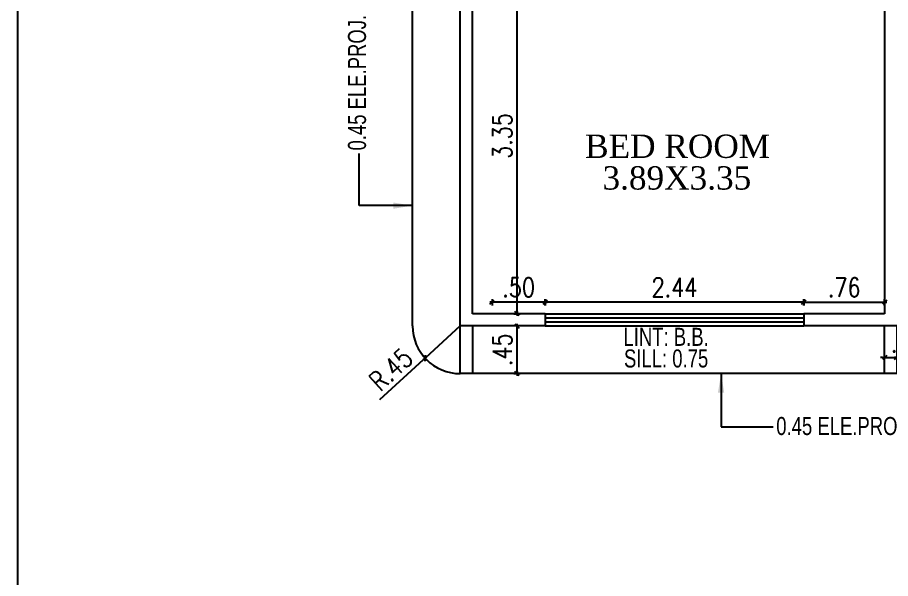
# Model space of a CAD drawing. Header units: inches. Extents: x 14235 to 14499, y 0 to 2549.
# Drawn here: x 14470.15 to 14478.38, y 2351.6 to 2356.89 of the extents above; entities that cross this region are included whole.
import ezdxf
from ezdxf.enums import TextEntityAlignment as Align

# ---------------------------------------------------------------- set-up
doc = ezdxf.new("R2010")
doc.units = ezdxf.units.IN
doc.header["$LTSCALE"] = 0.25
doc.header["$MEASUREMENT"] = 0
doc.header["$PDMODE"] = 35
for name, color, linetype in [('edges', 1, 'Continuous'), ('text-large', 7, 'Continuous'), ('wall', 7, 'Continuous'), ('windows', 106, 'Continuous'), ('WORK TEX', 6, 'Continuous'), ('WORKING DIM', 7, 'Continuous')]:
    doc.layers.add(name, color=color, linetype=linetype)
doc.styles.add('ARIAL', font='TIMES_0.TTF')
doc.styles.add('ARL', font='swisscl_0.ttf')
doc.styles.add('romans', font='romans.shx', dxfattribs={"width": 0.8})
doc.dimstyles.new('121', dxfattribs={"dimscale": 0.1, "dimtxt": 1.8, "dimasz": 0.2, "dimexe": 0.03125, "dimexo": 0.25, "dimgap": 0.5, "dimtad": 1, "dimzin": 4, "dimdsep": 46, "dimtxsty": 'romans', "dimblk1": 'MINITICK', "dimblk2": 'MINITICK', "dimsah": 1, "dimcen": 1, "dimse1": 1, "dimse2": 1, "dimclrd": 252, "dimclre": 256, "dimclrt": 7, "dimadec": 3, "dimazin": 0, "dimtfac": 0.8, "dimtix": 1, "dimtmove": 2, "dimatfit": 3, "dimfxl": 0, "dimtolj": 1, "dimtzin": 3, "dimarcsym": 0})
doc.dimstyles.new('DFSGSG', dxfattribs={"dimtxt": 0.17, "dimasz": 0.18, "dimexe": 0.18, "dimexo": 0.0625, "dimgap": 0.09, "dimtad": 1, "dimzin": 0, "dimdsep": 46, "dimtxsty": 'ARIAL', "dimcen": 0.09, "dimse1": 1, "dimse2": 1, "dimaunit": 1, "dimadec": 0, "dimazin": 0, "dimtfac": 1, "dimtix": 1, "dimtofl": 0, "dimtmove": 0, "dimatfit": 3, "dimfxl": 0, "dimtolj": 1, "dimtzin": 0, "dimarcsym": 0})

# ---------------------------------------------------------------- blocks, each defined once
blk = doc.blocks.new('MINITICK')
at = {"color": 7}
for p, q in [((1, 1), (-1, -1)), ((-1, 0), (1, 0)), ((0, -1.5), (0, 1.5))]:
    blk.add_line(p, q, dxfattribs=at)
blk = doc.blocks.new('*D1950')
at = {"layer": 'Defpoints', "color": 0, "transparency": 16777216}
for p in [(14478.3251, 2354.2036), (14477.5629, 2354.0942), (14478.3251, 2354.0942)]:
    blk.add_point(p, dxfattribs=at)
at = {"layer": 'WORKING DIM', "color": 252, "lineweight": -2, "transparency": 16777216}
blk.add_line((14477.5829, 2354.2036), (14478.3051, 2354.2036), dxfattribs=at)
at = {"layer": 'WORKING DIM', "color": 252, "lineweight": -2, "transparency": 16777216, "xscale": 0.02, "yscale": 0.02, "zscale": 0.02, "rotation": 180}
blk.add_blockref('MINITICK', (14477.5629, 2354.2036), dxfattribs=at)
at = {"layer": 'WORKING DIM', "color": 252, "lineweight": -2, "transparency": 16777216, "xscale": 0.02, "yscale": 0.02, "zscale": 0.02}
blk.add_blockref('MINITICK', (14478.3251, 2354.2036), dxfattribs=at)
at = {"layer": 'WORKING DIM', "color": 7, "transparency": 16777216, "insert": (14477.944, 2354.3436), "char_height": 0.18, "attachment_point": 5, "style": 'romans'}
blk.add_mtext('\\A1;.76', dxfattribs=at)
blk = doc.blocks.new('*D1951')
at = {"layer": 'Defpoints', "color": 0, "transparency": 16777216}
for p in [(14475.1239, 2354.2036), (14475.1239, 2354.0942), (14477.5629, 2354.0942)]:
    blk.add_point(p, dxfattribs=at)
at = {"layer": 'WORKING DIM', "color": 252, "lineweight": -2, "transparency": 16777216}
blk.add_line((14477.5429, 2354.2036), (14475.1439, 2354.2036), dxfattribs=at)
at = {"layer": 'WORKING DIM', "color": 252, "lineweight": -2, "transparency": 16777216, "xscale": 0.02, "yscale": 0.02, "zscale": 0.02, "rotation": 180}
blk.add_blockref('MINITICK', (14475.1239, 2354.2036), dxfattribs=at)
at = {"layer": 'WORKING DIM', "color": 252, "lineweight": -2, "transparency": 16777216, "xscale": 0.02, "yscale": 0.02, "zscale": 0.02}
blk.add_blockref('MINITICK', (14477.5629, 2354.2036), dxfattribs=at)
at = {"layer": 'WORKING DIM', "color": 7, "transparency": 16777216, "insert": (14476.3434, 2354.3436), "char_height": 0.18, "attachment_point": 5, "style": 'romans'}
blk.add_mtext('\\A1;2.44', dxfattribs=at)
blk = doc.blocks.new('*D1952')
at = {"layer": 'Defpoints', "color": 0, "transparency": 16777216}
for p in [(14474.6236, 2354.2036), (14474.6236, 2354.0942), (14475.1239, 2354.0942)]:
    blk.add_point(p, dxfattribs=at)
at = {"layer": 'WORKING DIM', "color": 252, "lineweight": -2, "transparency": 16777216}
blk.add_line((14475.1039, 2354.2036), (14474.6436, 2354.2036), dxfattribs=at)
at = {"layer": 'WORKING DIM', "color": 252, "lineweight": -2, "transparency": 16777216, "xscale": 0.02, "yscale": 0.02, "zscale": 0.02, "rotation": 180}
blk.add_blockref('MINITICK', (14474.6236, 2354.2036), dxfattribs=at)
at = {"layer": 'WORKING DIM', "color": 252, "lineweight": -2, "transparency": 16777216, "xscale": 0.02, "yscale": 0.02, "zscale": 0.02}
blk.add_blockref('MINITICK', (14475.1239, 2354.2036), dxfattribs=at)
at = {"layer": 'WORKING DIM', "color": 7, "transparency": 16777216, "insert": (14474.8737, 2354.3436), "char_height": 0.18, "attachment_point": 5, "style": 'romans'}
blk.add_mtext('\\A1;.50', dxfattribs=at)
blk = doc.blocks.new('*D1953')
at = {"layer": 'Defpoints', "color": 0, "transparency": 16777216}
for p in [(14474.7809, 2357.4479), (14474.8592, 2357.4479), (14474.7809, 2354.0942)]:
    blk.add_point(p, dxfattribs=at)
at = {"layer": 'WORKING DIM', "color": 252, "lineweight": -2, "transparency": 16777216}
blk.add_line((14474.8592, 2354.1142), (14474.8592, 2357.4279), dxfattribs=at)
at = {"layer": 'WORKING DIM', "color": 252, "lineweight": -2, "transparency": 16777216, "xscale": 0.02, "yscale": 0.02, "zscale": 0.02}
for p, rotation in [((14474.8592, 2357.4479), 90), ((14474.8592, 2354.0942), 270)]:
    blk.add_blockref('MINITICK', p, dxfattribs=dict(at, rotation=rotation))
at = {"layer": 'WORKING DIM', "color": 7, "transparency": 16777216, "insert": (14474.7192, 2355.771), "char_height": 0.18, "attachment_point": 5, "rotation": 90, "style": 'romans'}
blk.add_mtext('\\A1;3.35', dxfattribs=at)
blk = doc.blocks.new('*D1980')
at = {"layer": 'Defpoints', "color": 0, "transparency": 16777216}
for p in [(14474.4379, 2353.9799), (14474.8592, 2353.9799), (14474.4379, 2353.5299)]:
    blk.add_point(p, dxfattribs=at)
at = {"layer": 'WORKING DIM', "color": 252, "lineweight": -2, "transparency": 16777216}
blk.add_line((14474.8592, 2353.5499), (14474.8592, 2353.9599), dxfattribs=at)
at = {"layer": 'WORKING DIM', "color": 252, "lineweight": -2, "transparency": 16777216, "xscale": 0.02, "yscale": 0.02, "zscale": 0.02}
for p, rotation in [((14474.8592, 2353.9799), 90), ((14474.8592, 2353.5299), 270)]:
    blk.add_blockref('MINITICK', p, dxfattribs=dict(at, rotation=rotation))
at = {"layer": 'WORKING DIM', "color": 7, "transparency": 16777216, "insert": (14474.7192, 2353.7549), "char_height": 0.18, "attachment_point": 5, "rotation": 90, "style": 'romans'}
blk.add_mtext('\\A1;.45', dxfattribs=at)
blk = doc.blocks.new('*D1654')
at = {"layer": 'Defpoints', "color": 0, "transparency": 16777216}
for p in [(14474.3236, 2353.9799), (14473.992, 2353.6756)]:
    blk.add_point(p, dxfattribs=at)
at = {"layer": 'WORKING DIM', "color": 252, "lineweight": -2, "transparency": 16777216}
for p, q in [((14474.3236, 2353.9799), (14473.992, 2353.6756)), ((14473.5655, 2353.2842), (14473.9773, 2353.6621))]:
    blk.add_line(p, q, dxfattribs=at)
at = {"layer": 'WORKING DIM', "color": 252, "lineweight": -2, "transparency": 16777216, "xscale": 0.02, "yscale": 0.02, "zscale": 0.02, "rotation": 42.54261670106778}
blk.add_blockref('MINITICK', (14473.992, 2353.6756), dxfattribs=at)
at = {"layer": 'WORKING DIM', "color": 7, "transparency": 16777216, "insert": (14473.6694, 2353.5696), "char_height": 0.18, "attachment_point": 5, "rotation": 42.54262, "style": 'romans'}
blk.add_mtext('\\A1;R.45', dxfattribs=at)
blk = doc.blocks.new('*D1996')
at = {"layer": 'Defpoints', "color": 0, "transparency": 16777216}
for p in [(14478.3251, 2353.6584), (14478.4394, 2353.6819), (14478.4394, 2353.6584)]:
    blk.add_point(p, dxfattribs=at)
at = {"layer": 'WORKING DIM', "color": 252, "lineweight": -2, "transparency": 16777216}
for p, q in [((14478.3051, 2353.6819), (14478.2851, 2353.6819)), ((14478.3251, 2353.6819), (14478.4394, 2353.6819)), ((14478.4594, 2353.6819), (14478.4794, 2353.6819))]:
    blk.add_line(p, q, dxfattribs=at)
at = {"layer": 'WORKING DIM', "color": 252, "lineweight": -2, "transparency": 16777216, "xscale": 0.02, "yscale": 0.02, "zscale": 0.02}
blk.add_blockref('MINITICK', (14478.3251, 2353.6819), dxfattribs=at)
at = {"layer": 'WORKING DIM', "color": 252, "lineweight": -2, "transparency": 16777216, "xscale": 0.02, "yscale": 0.02, "zscale": 0.02, "rotation": 180}
blk.add_blockref('MINITICK', (14478.4394, 2353.6819), dxfattribs=at)
at = {"layer": 'WORKING DIM', "color": 7, "transparency": 16777216, "insert": (14478.5991, 2353.8219), "char_height": 0.18, "attachment_point": 5, "style": 'romans'}
blk.add_mtext('\\A1;.115', dxfattribs=at)

msp = doc.modelspace()

# ---------------------------------------------------------------- linework, layer by layer
at = {"layer": 'edges', "ltscale": 0.4}
for p, q in [((14473.8736, 2353.9799), (14473.8736, 2364.9247)), ((14496.1605, 2353.5299), (14474.3236, 2353.5299))]:
    msp.add_line(p, q, dxfattribs=at)
for points in [[(14474.4379, 2353.9799), (14474.4379, 2353.5299), (14474.3236, 2353.5299), (14474.3236, 2353.9799)], [(14478.4394, 2353.9799), (14478.4394, 2353.5299), (14478.3251, 2353.5299), (14478.3251, 2353.9799)]]:
    msp.add_lwpolyline(points, dxfattribs=at)
msp.add_arc((14474.3236, 2353.9799), 0.45, 180, 270, dxfattribs=at)
at = {"layer": 'wall'}
for p, q in [((14478.3251, 2358.0195), (14478.3251, 2354.0942)), ((14474.3236, 2353.9799), (14474.3236, 2357.5622)), ((14474.4379, 2354.0942), (14474.4379, 2357.4479)), ((14475.1239, 2354.0942), (14474.4379, 2354.0942)), ((14475.1239, 2354.0942), (14475.1239, 2353.9799)), ((14478.3251, 2354.0942), (14477.5629, 2354.0942)), ((14477.5629, 2354.0942), (14477.5629, 2353.9799)), ((14475.1239, 2353.9799), (14474.3236, 2353.9799)), ((14478.8205, 2353.9799), (14477.5629, 2353.9799))]:
    msp.add_line(p, q, dxfattribs=at)
msp.add_lwpolyline([(14498.866, 2384.6158), (14470.1477, 2384.6158), (14470.1477, 2344.004), (14498.866, 2344.004)], close=True, dxfattribs=at)
at = {"layer": 'windows'}
for p, q in [((14475.1239, 2354.0942), (14477.5629, 2354.0942)), ((14475.1239, 2354.0561), (14477.5629, 2354.0561)), ((14475.1239, 2354.018), (14477.5629, 2354.018)), ((14475.1239, 2353.9799), (14477.5629, 2353.9799))]:
    msp.add_line(p, q, dxfattribs=at)

# ---------------------------------------------------------------- texts
at = {"layer": 'text-large', "style": 'ARIAL'}
for s, p in [('BED ROOM', (14476.3732, 2355.6745)), ('3.89X3.35', (14476.3662, 2355.376))]:
    msp.add_text(s, height=0.22, dxfattribs=at).set_placement(p, align=Align.MIDDLE_CENTER)
at = {"layer": 'WORK TEX', "style": 'ARL'}
msp.add_text('0.45 ELE.PROJ. @ B.B.', height=0.17, rotation=90, dxfattribs=at).set_placement((14473.3496, 2356.5756), align=Align.MIDDLE_CENTER)
for s, p in [('LINT: B.B.', (14476.2648, 2353.8767)), ('SILL: 0.75', (14476.2648, 2353.6728)), ('0.45 ELE.PROJ. @ B.B.', (14478.2444, 2353.0356))]:
    msp.add_text(s, height=0.17, dxfattribs=at).set_placement(p, align=Align.MIDDLE_CENTER)

# ---------------------------------------------------------------- dimensions: what is measured, and where the dimension line sits
at = {"layer": 'WORKING DIM'}
for base, p1, p2, picture, middle in [((14474.8592, 2357.4479), (14474.7809, 2354.0942), (14474.7809, 2357.4479), '*D1953', (14474.7192, 2355.771)), ((14474.8592, 2353.9799), (14474.4379, 2353.5299), (14474.4379, 2353.9799), '*D1980', (14474.7192, 2353.7549))]:
    dim = msp.add_linear_dim(base=base, p1=p1, p2=p2, angle=90, dimstyle='121', override={"dimfxl": 0.18, "dimfxlon": 1}, dxfattribs=at)
    dim.commit()
    dim.dimension.update_dxf_attribs({"geometry": picture, "text_midpoint": middle})
for base, p1, p2, picture, middle in [((14474.6236, 2354.2036), (14475.1239, 2354.0942), (14474.6236, 2354.0942), '*D1952', (14474.8737, 2354.3436)), ((14475.1239, 2354.2036), (14477.5629, 2354.0942), (14475.1239, 2354.0942), '*D1951', (14476.3434, 2354.3436)), ((14478.3251, 2354.2036), (14477.5629, 2354.0942), (14478.3251, 2354.0942), '*D1950', (14477.944, 2354.3436))]:
    dim = msp.add_linear_dim(base=base, p1=p1, p2=p2, dimstyle='121', override={"dimfxl": 0.18, "dimfxlon": 1}, dxfattribs=at)
    dim.commit()
    dim.dimension.update_dxf_attribs({"geometry": picture, "text_midpoint": middle})
dim = msp.add_radius_dim(center=(14474.3236, 2353.9799), mpoint=(14473.992, 2353.6756), dimstyle='121', override={"dimfxl": 0.18, "dimfxlon": 1}, dxfattribs=at)
dim.commit()
dim.dimension.update_dxf_attribs({"geometry": '*D1654', "text_midpoint": (14473.6694, 2353.5696)})
dim = msp.add_linear_dim(base=(14478.4394, 2353.6819), p1=(14478.3251, 2353.6584), p2=(14478.4394, 2353.6584), text='.115', dimstyle='121', override={"dimfxl": 0.18, "dimfxlon": 1}, dxfattribs=at)
dim.commit()
dim.dimension.update_dxf_attribs({"geometry": '*D1996', "text_midpoint": (14478.5991, 2353.8219), "dimtype": 160})

# ---------------------------------------------------------------- leaders
at = {"layer": 'wall'}
for points in [[(14473.8716, 2355.1143), (14473.3694, 2355.1143), (14473.3694, 2355.6051)], [(14476.7832, 2353.5299), (14476.7832, 2353.0277), (14477.274, 2353.0277)]]:
    msp.add_leader(points, dimstyle='DFSGSG', override={"dimgap": 0.09, "dimtad": 0, "dimarcsym": 1}, dxfattribs=at)

doc.saveas('drawing.dxf')
